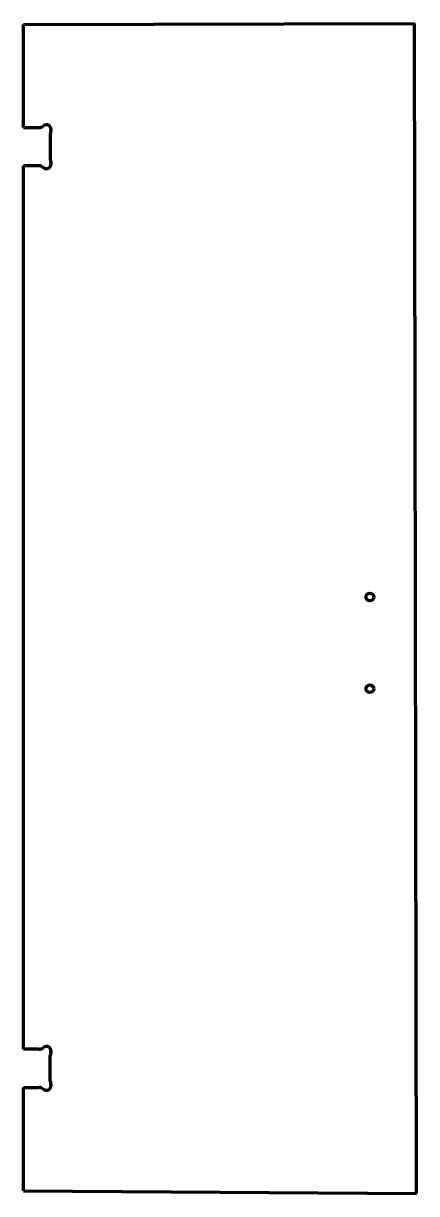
# Model space of a CAD drawing. Header units: inches. Extents: x 0 to 25.7, y 0 to 76.5.
import ezdxf

# ---------------------------------------------------------------- set-up
doc = ezdxf.new("R2010")
doc.units = ezdxf.units.IN
doc.header["$MEASUREMENT"] = 0
doc.layers.get('0').update_dxf_attribs({"linetype": 'CONTINUOUS'})

msp = doc.modelspace()

# ---------------------------------------------------------------- linework, layer by layer
at = {"color": 7, "lineweight": 90}
for p, q in [((0, 76.438), (25.562, 76.5)), ((25.688, 0), (25.562, 76.5)), ((0, 69.688), (0, 76.438)), ((0, 69.688), (1.028, 69.688)), ((1.75, 69.276), (1.75, 67.599)), ((0, 9.438), (0, 67.188)), ((1.028, 67.188), (0, 67.188)), ((1.028, 9.438), (0, 9.438)), ((1.75, 7.349), (1.75, 9.026)), ((0, 0.188), (0, 6.938)), ((0, 6.938), (1.028, 6.938)), ((0, 0.188), (25.688, 0))]:
    msp.add_line(p, q, dxfattribs=at)
for centre in [(22.634, 39), (22.634, 33)]:
    msp.add_circle(centre, 0.25, dxfattribs=at)
for centre, radius, start, end in [((1.028, 70.062), 0.375, 270, 313.34176), ((1.5, 69.562), 0.312, 335.38002, 493.34176), ((2.125, 69.276), 0.375, 155.38002, 180), ((1.5, 67.312), 0.312, 226.65824, 384.61998), ((2.125, 67.599), 0.375, 180, 204.61998), ((1.028, 66.812), 0.375, 46.65824, 90), ((1.028, 9.812), 0.375, 270, 313.34176), ((1.5, 9.312), 0.312, 335.38002, 493.34176), ((2.125, 9.026), 0.375, 155.38002, 180), ((1.028, 6.562), 0.375, 46.65824, 90), ((1.5, 7.062), 0.312, 226.65824, 384.61998), ((2.125, 7.349), 0.375, 180, 204.61998)]:
    msp.add_arc(centre, radius, start, end, dxfattribs=at)

doc.saveas('drawing.dxf')
